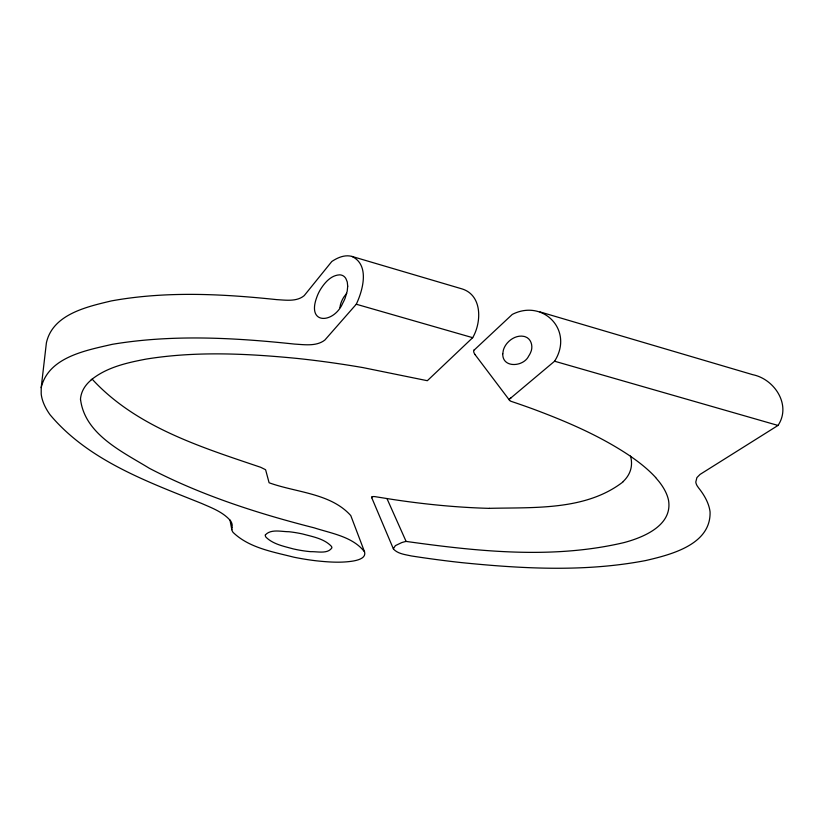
<?xml version="1.0" encoding="UTF-8"?>
<svg xmlns="http://www.w3.org/2000/svg" width="824" height="824" viewBox="0 0 824 824"><rect width="100%" height="100%" fill="white"/><g stroke="black" fill="none" stroke-linecap="round" stroke-linejoin="round"><path stroke-width="1.24" d="M92.103 379.081C135.939 426.884 200.963 447.102 260.693 467.29L265.421 469.639A4.192 1.524 14.4 0 1 265.709 470.133L269.098 482.761C296.249 492.628 330.682 493.102 350.787 515.597L364.558 551.884C366.392 558.188 357.791 560.186 353.259 561.02C341.095 563.008 328.673 562.112 316.478 560.825A105.379 38.275 14.4 0 1 293.941 557.209C272.981 551.853 249.188 547.96 233.079 532.397A29.211 10.609 14.4 0 1 231.832 529.657L229.989 520.15C222.521 511.828 211.593 507.821 201.592 503.433C147.589 481.71 88.508 460.657 50.037 414.729A190.478 69.195 14.4 0 1 41.2 393.965L41.2 387.599L46.391 342.877C52.633 314.243 86.932 306.755 111.343 300.925C165.933 290.975 221.913 293.869 276.802 299.637C285.815 300.121 296.774 301.903 304.221 295.62L331.794 261.507C337.572 257.613 344.834 254.462 351.879 256.408L462.233 288.966C482.452 295.404 481.649 322.349 472.688 337.686L427.337 380.709L362.817 367.576A416.048 151.132 14.4 0 0 297.536 358.471C247.313 353.548 196.225 350.993 146.188 359.089C126.783 362.776 106.296 367.339 90.733 380.255M339.91 307.589L340.425 304.808A193.28 70.215 14.4 0 1 344.041 296.784L346.719 293.323M41.2 387.599C48.534 356.957 86.108 350.406 112.239 344.329C172.484 334.245 234.047 337.675 294.498 344.082C304.468 344.638 316.406 346.626 324.862 340.044L356.277 304.231C362.972 290.141 369.883 264.803 351.879 256.408M509.531 399.249L509.448 399.455A5.14 1.864 14.4 0 0 509.603 400.392A2.74 0.999 14.4 0 0 511.364 401.432A310.184 112.672 14.4 0 1 533.602 409.219C567.242 421.785 600.603 436.092 630.463 456.249M510.808 398.002L554.583 361.221C574.194 330.28 542.954 298.628 512.271 314.428L474.315 349.922M371.892 498.087L393.439 549C397.848 553.883 405.243 554.573 411.361 555.953A468.578 170.208 14.4 0 0 461.183 562.576C522.426 568.756 584.968 572.206 645.789 560.526C671.096 554.614 710.947 544.643 710.072 512.003A190.622 69.247 14.4 0 0 698.597 487.901L697.176 485.861A45.289 16.449 14.4 0 1 695.806 481.999L696.908 477.59L700.05 474.418L778.021 425.442C791.617 405.151 774.611 379.102 752.776 374.693L540.008 311.915M371.892 497.16L371.799 497.83M623.387 481.607C586.121 510.756 534.189 507.254 489.425 508.336M510.87 397.961L510.932 397.92A18.252 6.633 14.4 0 0 509.5 399.238M393.357 548.743L395.376 545.632L401.587 542.656A63.644 23.123 14.4 0 1 406.088 541.419C477.982 551.431 552.574 559.465 624.046 542.583C643.194 537.464 672.209 525.702 668.645 500.992A169.033 61.398 14.4 0 0 659.025 481.587L655.605 477.518M356.277 304.231L472.688 337.686M554.583 361.221L778.021 425.442M475.057 354.619L509.623 400.392M364.558 551.884C352.899 536.661 331.495 533.447 314.191 527.844C257.521 513.434 201.355 495.378 149.36 468.3C122.591 451.82 85.006 434.557 80.567 399.63M386.981 498.602L406.098 541.419M630.597 456.28A173.792 63.129 14.4 0 1 623.171 481.525M630.411 456.259A175.749 63.839 14.4 0 1 655.688 477.529M489.456 508.367A361.963 131.48 14.4 0 1 392.276 499.385L376.002 496.81A5.006 1.813 14.4 0 0 371.572 497.047M475.17 354.629A22.31 8.106 14.4 0 1 473.985 349.891M80.453 399.609A185.761 67.475 14.4 0 1 90.836 380.286M230.133 520.171A41.962 15.244 14.4 0 1 231.843 527.545M231.822 529.657A29.922 10.867 14.4 0 1 231.925 527.576M502.764 353.774C502.279 368.503 523.662 366.917 528.678 356.05A134.312 48.791 14.4 0 0 530.563 352.61C533.365 347.069 531.573 338.849 525.259 336.779A4.13 1.504 14.4 0 0 523.951 336.398C517.709 335.069 511.302 338.334 507.285 343.011A131.356 47.71 14.4 0 0 503.33 350.272L502.764 353.774M347.707 286.186L347.213 291.119L345.153 298.082A316.735 115.051 14.4 0 1 342.805 303.036C334.122 323.698 306.291 325.212 316.807 297.186A314.84 114.371 14.4 0 1 320.443 289.482C324.728 282.663 331.042 275.185 339.715 274.845A3.049 1.112 14.4 0 1 343.165 275.824L344.092 276.452A17.685 6.427 14.4 0 1 345.926 278.697L347.264 281.963L347.707 286.186M265.349 534.951L265.307 535.425A14.616 5.305 14.4 0 0 266.049 537.269C273.218 544.262 283.744 546.25 293.087 548.856A52.118 18.931 14.4 0 0 310.72 551.678C317.312 551.411 327.684 554.274 331.876 547.867A14.616 5.305 14.4 0 0 331.433 546.353C324.089 538.546 312.543 536.712 302.604 533.973A52.52 19.076 14.4 0 0 288.977 531.727C281.509 531.768 270.9 528.699 265.349 534.951"/></g></svg>
